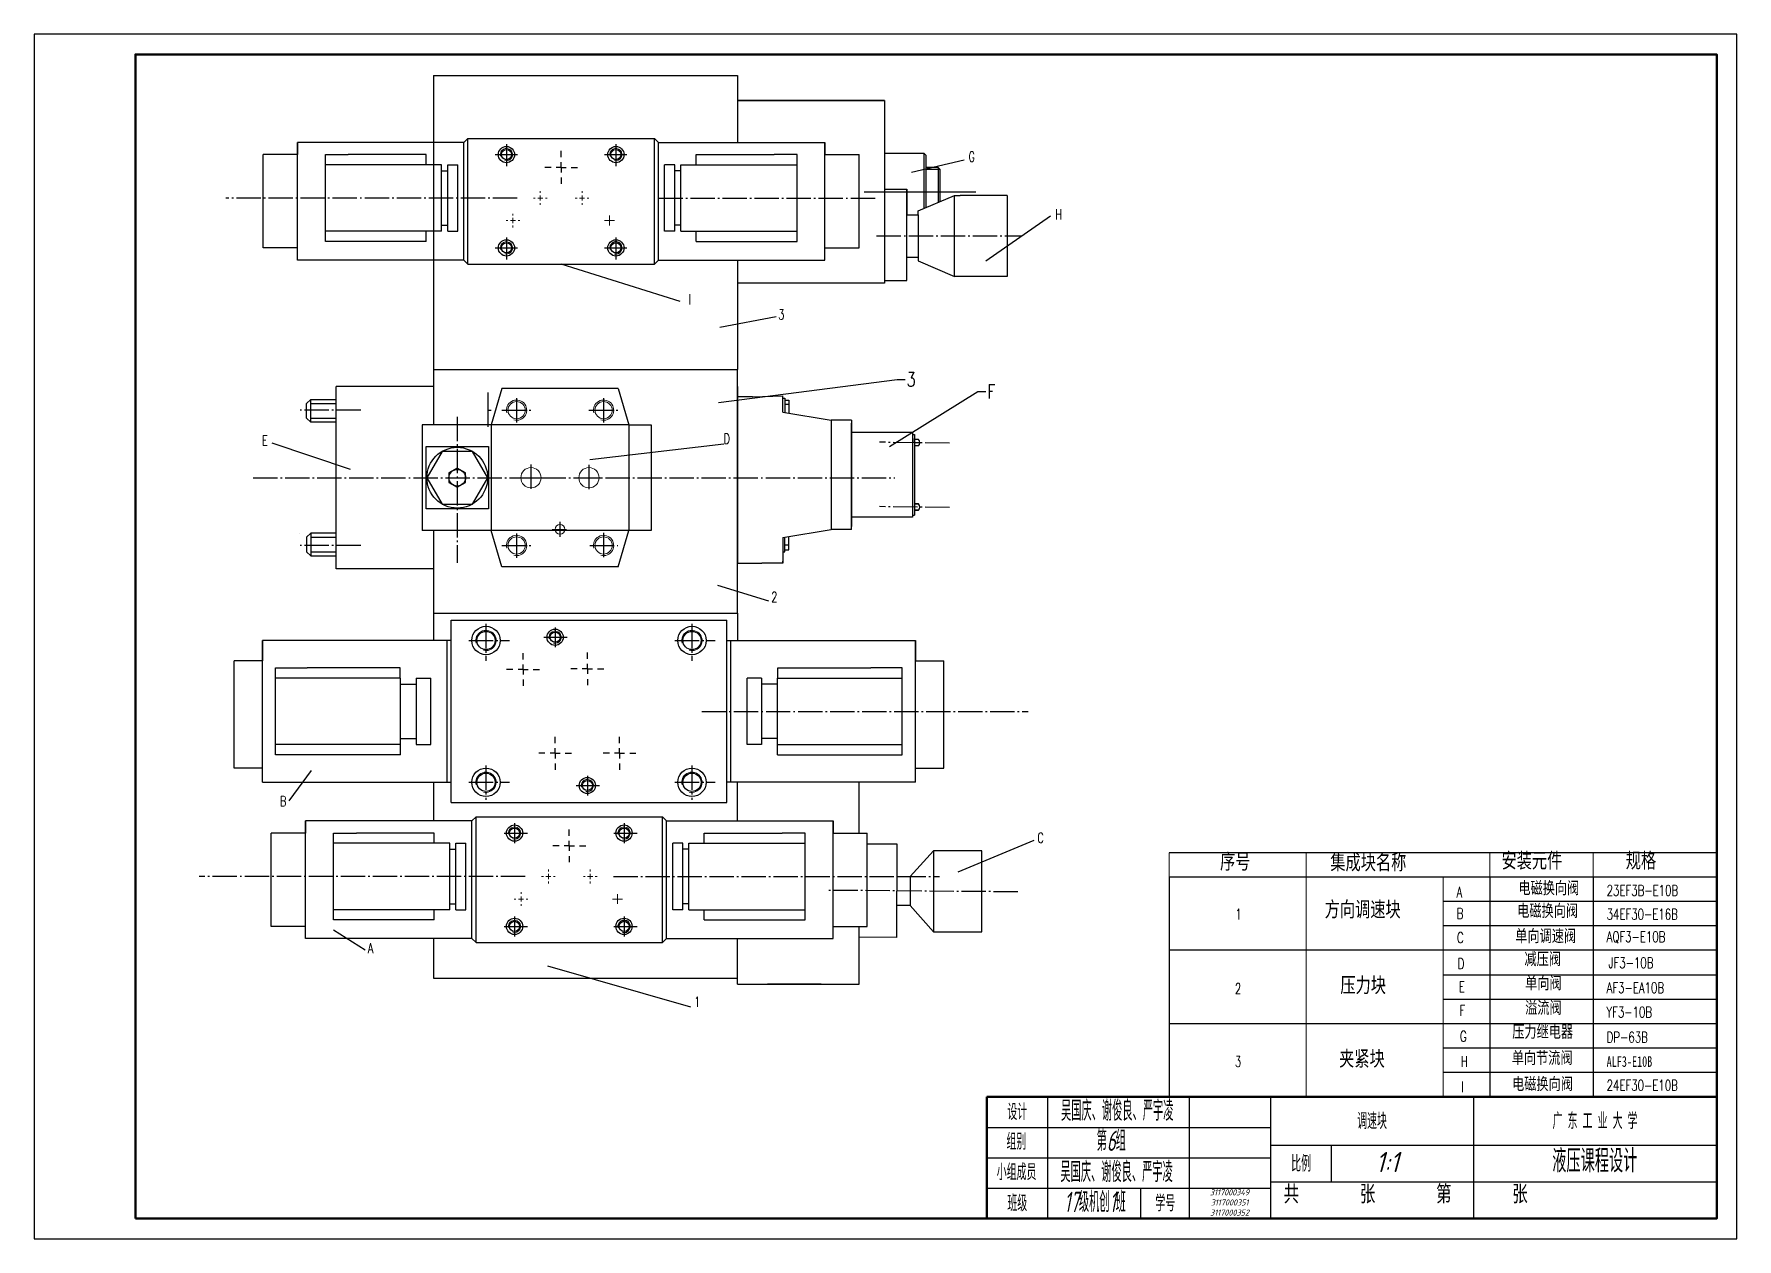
# Model space of a CAD drawing. Header units: millimetres. Extents: x 649 to 1489, y -343 to 251.
import ezdxf
from ezdxf import colors
from ezdxf.entities.mleader import LeaderData, LeaderLine
from ezdxf.math import Vec2, Vec3

# ---------------------------------------------------------------- set-up
doc = ezdxf.new("R2010")
doc.units = ezdxf.units.MM
doc.linetypes.add('CENTER', pattern=[15.8, 12, -1.5, 0.8, -1.5])
doc.layers.get('0').update_dxf_attribs({"color": 1, "lineweight": 15})
for name, color, linetype in [('10', 7, 'Continuous'), ('中心线', 1, 'CENTER'), ('图框', 7, 'Continuous'), ('文字', 3, 'Continuous'), ('标注', 7, 'Continuous'), ('点划线层', 7, 'CENTER')]:
    doc.layers.add(name, color=color, linetype=linetype)
for name, color, linetype, lineweight in [('标注层', 250, 'Continuous', 15), ('粗实线', 7, 'Continuous', 50), ('粗实线层', 7, 'Continuous', 30), ('细实线', 7, 'Continuous', 30), ('细实线层', 250, 'Continuous', 25)]:
    doc.layers.add(name, color=color, linetype=linetype, lineweight=lineweight)
doc.styles.add('GB', font='hyswlongfangsong.ttf', dxfattribs={"height": 5})
doc.styles.add('SLDTEXTSTYLE1', font='TXT', dxfattribs={"width": 0.7, "bigfont": 'bigfont'})
doc.styles.get("Standard").update_dxf_attribs({"font": 'txt.shx', "width": 0.7, "height": 5, "bigfont": 'gbcbig.shx'})
doc.styles.add('字母数字', font='gbeitc.shx', dxfattribs={"height": 5, "bigfont": '@extfont2.shx'})
doc.styles.add('数字小', font='gbeitc.shx', dxfattribs={"height": 3, "bigfont": '@extfont2.shx'})
doc.styles.add('文字', font='hyswlongfangsong.ttf', dxfattribs={"width": 0.7, "height": 5})

# ---------------------------------------------------------------- blocks, each defined once
blk = doc.blocks.new('_None')
blk = doc.blocks.new('SW_CENTERMARKSYMBOL_1')
at = {"layer": '10', "color": 0}
for p, q in [((-5, 0), (-8.1, 0)), ((0, 0), (-2.5, 0)), ((0, 5), (0, 8.1)), ((0, 0), (0, 2.5)), ((0, 0), (0, -2.5)), ((0, 0), (2.5, 0)), ((5, 0), (8.1, 0)), ((0, -5), (0, -8.1))]:
    blk.add_line(p, q, dxfattribs=at)
blk = doc.blocks.new('SW_CENTERMARKSYMBOL_5')
at = {"color": 0, "linetype": 'Continuous', "lineweight": 0}
for p, q in [((-2.5, 0), (-3.375, 0)), ((0, 0), (-1.25, 0)), ((0, 2.5), (0, 3.375)), ((0, 0), (0, 1.25)), ((0, 0), (0, -1.25)), ((0, 0), (1.25, 0)), ((2.5, 0), (3.375, 0)), ((0, -2.5), (0, -3.375))]:
    blk.add_line(p, q, dxfattribs=at)
blk = doc.blocks.new('SW_CENTERMARKSYMBOL_6')
at = {"color": 0, "linetype": 'Continuous', "lineweight": 0}
for p, q in [((-2.5, 0), (-3.375, 0)), ((0, 0), (-1.25, 0)), ((0, 2.5), (0, 3.375)), ((0, 0), (0, 1.25)), ((0, 0), (0, -1.25)), ((0, 0), (1.25, 0)), ((2.5, 0), (3.375, 0)), ((0, -2.5), (0, -3.375))]:
    blk.add_line(p, q, dxfattribs=at)
blk = doc.blocks.new('SW_CENTERMARKSYMBOL_7')
at = {"color": 0, "linetype": 'Continuous', "lineweight": 0}
for p, q in [((-2.5, 0), (-3.375, 0)), ((0, 0), (-1.25, 0)), ((0, 2.5), (0, 3.375)), ((0, 0), (0, 1.25)), ((0, 0), (0, -1.25)), ((0, 0), (1.25, 0)), ((2.5, 0), (3.375, 0)), ((0, -2.5), (0, -3.375))]:
    blk.add_line(p, q, dxfattribs=at)
blk = doc.blocks.new('SW_CENTERMARKSYMBOL_8')
at = {"color": 0, "linetype": 'Continuous', "lineweight": 0}
for p, q in [((-1.25, 0), (-2.45, 0)), ((0, 0), (-1.25, 0)), ((0, 1.25), (0, 2.45)), ((0, 0), (0, 1.25)), ((0, 0), (0, -1.25)), ((0, 0), (1.25, 0)), ((1.25, 0), (2.45, 0)), ((0, -1.25), (0, -2.45))]:
    blk.add_line(p, q, dxfattribs=at)

msp = doc.modelspace()

# ---------------------------------------------------------------- linework, layer by layer
at = {"color": 0}
for p, q in [((1276.85, -153.01), (1276.85, -165.01)), ((1418.44, -153.01), (1418.44, -165.01)), ((1276.85, -165.01), (1276.85, -273.37)), ((1344.35, -165.01), (1344.35, -273.37))]:
    msp.add_line(p, q, dxfattribs=at)
at = {"layer": '中心线'}
for p, q in [((882.37, 196.38), (882.37, 185.45)), ((936.37, 196.38), (936.37, 185.45)), ((876.81, 191.21), (887.79, 191.21)), ((930.81, 191.21), (941.79, 191.21)), ((876.81, 145.21), (887.79, 145.21)), ((882.37, 150.38), (882.37, 139.45)), ((930.81, 145.21), (941.79, 145.21)), ((936.37, 150.38), (936.37, 139.45)), ((1064.98, 151.11), (1136.53, 151.11)), ((887.37, 71.15), (887.37, 58.74)), ((930.27, 71.15), (930.27, 58.7)), ((880.09, 65.21), (894.65, 65.21)), ((922.99, 65.21), (937.55, 65.21)), ((1100.91, 48.95), (1066.34, 49.4)), ((894.47, 38.4), (894.47, 25.63)), ((923.07, 38.26), (923.07, 26.12)), ((888.06, 31.91), (900.84, 31.91)), ((917.05, 31.91), (928.92, 31.91)), ((1100.91, 17.23), (1066.34, 17.67)), ((908.77, 10.08), (908.77, 2.76)), ((887.37, 4.45), (887.37, -8.85)), ((904.99, 6.41), (912.06, 6.41)), ((930.27, 4.81), (930.27, -7.9)), ((880.09, -1.49), (894.65, -1.49)), ((923.51, -1.49), (937.32, -1.49)), ((872.27, -40.13), (872.27, -58.29)), ((906.37, -41.89), (906.37, -51.58)), ((973.87, -40.13), (973.87, -58.29)), ((863.86, -48.34), (883.79, -48.34)), ((900.88, -46.74), (912.3, -46.74)), ((965.46, -48.34), (985.39, -48.34)), ((872.27, -110.03), (872.27, -126.92)), ((922.27, -114.99), (922.27, -124.68)), ((973.87, -110.03), (973.87, -126.89)), ((863.86, -118.24), (883.79, -118.24)), ((916.78, -119.84), (928.2, -119.84)), ((965.46, -118.24), (985.39, -118.24)), ((886.37, -138.39), (886.37, -148.32)), ((940.37, -138.39), (940.37, -148.32)), ((881.26, -143.29), (892.79, -143.29)), ((935.26, -143.29), (946.79, -143.29)), ((1134.68, -172.28), (1040.06, -171.52)), ((886.37, -184.39), (886.37, -194.32)), ((940.37, -184.39), (940.37, -194.32)), ((881.26, -189.29), (892.79, -189.29)), ((935.26, -189.29), (946.79, -189.29))]:
    msp.add_line(p, q, dxfattribs=at)
at = {"layer": '中心线', "lineweight": -3}
for p, q in [((810.51, 65.27), (780.66, 65.27)), ((858.11, 61.89), (858.11, -10)), ((810.51, -1.45), (780.66, -1.45))]:
    msp.add_line(p, q, dxfattribs=at)
at = {"layer": '标注', "color": 0}
for p, q in [((1479.35, -153.01), (1209.35, -153.01)), ((1479.35, -165.01), (1209.35, -165.01)), ((1479.35, -165.01), (1209.35, -165.01)), ((1209.35, -165.01), (1209.35, -273.37)), ((1367.49, -165.01), (1367.49, -273.37)), ((1418.44, -165.01), (1418.44, -273.37)), ((1479.35, -177.01), (1344.35, -177.01)), ((1479.35, -189.01), (1344.35, -189.01)), ((1479.35, -201.01), (1209.35, -201.01)), ((1479.35, -201.01), (1344.35, -201.01)), ((1479.35, -213.37), (1344.35, -213.37)), ((1479.35, -225.37), (1344.35, -225.37)), ((1479.35, -237.37), (1209.35, -237.37)), ((1479.35, -249.37), (1344.35, -249.37)), ((1479.35, -261.37), (1344.35, -261.37))]:
    msp.add_line(p, q, dxfattribs=at)
at = {"layer": '标注层', "color": 0}
for p, q in [((1209.35, -153.01), (1209.35, -165.01)), ((1367.49, -153.01), (1367.49, -165.01))]:
    msp.add_line(p, q, dxfattribs=at)
at = {"layer": '点划线层', "color": 1}
for p, q in [((887.64, 169.81), (743.87, 169.81)), ((957.37, 169.81), (1065.18, 169.81)), ((978.8, -83.29), (1139.7, -83.29)), ((891.64, -164.69), (730.74, -164.69)), ((935.1, -164.69), (1096, -164.69))]:
    msp.add_line(p, q, dxfattribs=at)
at = {"layer": '点划线层', "color": 1, "lineweight": -3}
msp.add_line((757.44, 31.91), (1073.87, 31.91), dxfattribs=at)
at = {"layer": '粗实线'}
for p, q in [((1119.35, -333.37), (1119.35, -273.37)), ((1119.35, -273.37), (1479.35, -273.37))]:
    msp.add_line(p, q, dxfattribs=at)
msp.add_lwpolyline([(699.35, -333.37), (1479.35, -333.37), (1479.35, 240.63), (699.35, 240.63)], close=True, dxfattribs=at)
at = {"layer": '粗实线层', "color": 0, "linetype": 'Continuous', "lineweight": 30}
for p, q in [((846.37, 230.21), (846.37, 85.21)), ((996.37, 230.21), (996.37, 197.21)), ((1129.37, 171.11), (1129.37, 131.11)), ((996.37, 139.21), (996.37, 85.21)), ((846.37, 85.21), (996.37, 85.21)), ((846.37, -214.79), (996.37, -214.79))]:
    msp.add_line(p, q, dxfattribs=at)
at = {"layer": '粗实线层', "color": 0, "linetype": 'Continuous', "lineweight": 15}
for p, q in [((996.37, 230.21), (846.37, 230.21)), ((846.37, 85.21), (996.37, 85.21)), ((996.37, 85.21), (996.37, -34.79)), ((996.37, 85.21), (996.37, -34.79)), ((846.37, -34.79), (996.37, -34.79)), ((996.37, -34.79), (846.37, -34.79))]:
    msp.add_line(p, q, dxfattribs=at)
at = {"layer": '粗实线层', "color": 0}
for p, q in [((846.37, 230.21), (996.37, 230.21)), ((1068.87, 217.81), (996.37, 217.81)), ((996.37, 217.81), (1068.87, 217.81)), ((1068.87, 217.81), (1068.87, 127.81)), ((1068.87, 217.81), (1068.87, 151.11)), ((1068.87, 217.81), (1068.87, 151.11)), ((861.37, 197.21), (779.28, 197.21)), ((779.28, 139.21), (779.28, 197.21)), ((779.28, 197.21), (779.28, 191.21)), ((861.37, 197.21), (779.28, 197.21)), ((863.37, 199.21), (861.37, 197.21)), ((861.37, 139.21), (861.37, 197.21)), ((863.37, 137.21), (863.37, 199.21)), ((863.37, 199.21), (955.37, 199.21)), ((863.37, 199.21), (909.37, 199.18)), ((955.37, 199.21), (955.37, 199.21)), ((955.37, 199.21), (957.37, 197.21)), ((955.37, 137.21), (955.37, 199.21)), ((957.37, 197.21), (1039.46, 197.21)), ((957.37, 139.21), (957.37, 197.21)), ((1039.46, 139.21), (1039.46, 197.21)), ((1039.46, 197.21), (1039.46, 191.21)), ((762.37, 145.21), (762.37, 191.21)), ((779.28, 191.21), (762.37, 191.21)), ((793.04, 148.41), (793.04, 191.21)), ((793.04, 191.21), (804.34, 191.21)), ((850.37, 186.21), (793.04, 186.21)), ((838.8, 191.21), (804.34, 191.21)), ((842.79, 191.21), (838.8, 191.21)), ((842.79, 186.21), (842.79, 191.21)), ((850.37, 153.41), (850.37, 186.21)), ((853.37, 153.41), (853.37, 186.21)), ((853.37, 186.21), (858.37, 186.21)), ((858.37, 153.41), (858.37, 186.21)), ((960.37, 153.41), (960.37, 186.21)), ((965.37, 186.21), (960.37, 186.21)), ((965.37, 153.41), (965.37, 186.21)), ((968.37, 186.21), (1025.7, 186.21)), ((968.37, 153.41), (968.37, 186.21)), ((975.96, 186.21), (975.96, 191.21)), ((975.96, 191.21), (979.94, 191.21)), ((979.94, 191.21), (1014.4, 191.21)), ((1025.7, 191.21), (1014.4, 191.21)), ((1025.7, 148.41), (1025.7, 191.21)), ((1039.46, 191.21), (1056.37, 191.21)), ((1056.37, 145.21), (1056.37, 191.21)), ((1088.37, 191.81), (1068.87, 191.81)), ((1088.37, 164.73), (1088.37, 191.81)), ((1088.37, 191.81), (1089.37, 190.81)), ((1089.37, 165.15), (1089.37, 190.81)), ((1095.37, 184.81), (1089.37, 184.81)), ((1095.37, 184.81), (1096.37, 183.81)), ((1095.37, 184.81), (1095.37, 167.69)), ((1095.37, 184.81), (1095.37, 172.81)), ((850.37, 183.21), (853.37, 183.21)), ((853.37, 169.81), (853.37, 181.81)), ((968.37, 183.21), (965.37, 183.21)), ((965.37, 169.81), (965.37, 181.81)), ((1096.37, 183.81), (1089.37, 183.81)), ((1096.37, 168.11), (1096.37, 183.81)), ((853.37, 169.81), (853.37, 175.81)), ((965.37, 169.81), (965.37, 175.81)), ((1058.76, 172.81), (1113.96, 172.81)), ((1068.87, 174.11), (1079.87, 174.11)), ((1079.87, 129.11), (1079.87, 174.11)), ((1079.87, 174.11), (1079.87, 161.53)), ((1085.39, 163.46), (1103.45, 171.11)), ((1103.45, 131.11), (1103.45, 171.11)), ((1103.45, 171.11), (1106.19, 171.11)), ((1129.37, 171.11), (1106.19, 171.11)), ((1079.87, 161.53), (1085.39, 161.53)), ((1085.39, 161.53), (1085.39, 163.46)), ((1085.39, 161.53), (1085.39, 161.3)), ((1085.39, 161.3), (1085.39, 140.46)), ((850.37, 153.41), (793.04, 153.41)), ((850.37, 156.41), (853.37, 156.41)), ((853.37, 153.41), (858.37, 153.41)), ((965.37, 153.41), (960.37, 153.41)), ((968.37, 156.41), (965.37, 156.41)), ((968.37, 153.41), (1025.7, 153.41)), ((779.28, 145.21), (762.37, 145.21)), ((804.34, 148.41), (793.04, 148.41)), ((842.79, 148.41), (804.34, 148.41)), ((975.96, 148.41), (1014.4, 148.41)), ((1014.4, 148.41), (1025.7, 148.41)), ((1039.46, 145.21), (1056.37, 145.21)), ((861.37, 139.21), (779.28, 139.21)), ((863.37, 137.21), (861.37, 139.21)), ((863.37, 137.21), (955.37, 137.21)), ((955.37, 137.21), (957.37, 139.21)), ((955.37, 137.21), (955.37, 137.21)), ((957.37, 139.21), (1039.46, 139.21)), ((1085.39, 140.46), (1079.87, 140.46)), ((1085.39, 140.69), (1085.39, 138.76)), ((1085.39, 138.76), (1103.45, 131.11)), ((1012.74, 127.81), (996.37, 127.81)), ((996.37, 127.81), (996.37, 118.16)), ((996.37, 127.81), (996.37, 115.5)), ((1068.87, 127.81), (1012.74, 127.81)), ((1068.87, 129.11), (1079.87, 129.11)), ((1068.87, 129.11), (1079.87, 129.11)), ((1129.37, 131.11), (1103.45, 131.11)), ((846.37, 85.21), (846.38, 57.91)), ((996.37, -10.19), (996.37, 85.21)), ((846.38, 76.91), (798.38, 76.91)), ((798.38, -13.09), (798.38, 76.91)), ((846.38, 76.91), (817.71, 76.91)), ((840.78, 76.91), (820.02, 76.91)), ((996.37, 76.81), (996.37, -10.19)), ((873.41, 57.04), (873.41, 73.88)), ((1003.81, 71.81), (996.37, 71.81)), ((1003.81, 71.81), (1018.62, 72.2)), ((873.41, 65.26), (874.87, 65.26)), ((1042.62, 60.2), (1042.62, 6.42)), ((874.87, 57.91), (840.77, 57.91)), ((840.77, 57.91), (840.77, 5.91)), ((942.77, 57.91), (953.77, 57.91)), ((953.77, 57.91), (953.77, 5.91)), ((1082.62, 53.2), (1083.62, 53.2)), ((1083.62, 49.18), (1083.62, 51.18)), ((1085.67, 50.78), (1083.62, 50.78)), ((1086.22, 49.18), (1083.62, 49.18)), ((1086.22, 49.18), (1083.62, 49.18)), ((1085.67, 47.58), (1083.62, 47.58)), ((1083.62, 47.58), (1083.62, 19.05)), ((1085.67, 19.05), (1083.62, 19.05)), ((1083.62, 19.05), (1085.67, 19.05)), ((1085.67, 19.05), (1083.62, 19.05)), ((1083.62, 19.05), (1083.62, 15.85)), ((1082.62, 13.42), (1083.62, 13.42)), ((1085.67, 15.85), (1083.62, 15.85)), ((1083.62, 15.85), (1085.67, 15.85)), ((846.38, 5.91), (846.38, -34.79)), ((953.77, 5.91), (942.77, 5.91)), ((846.38, -13.09), (798.38, -13.09)), ((846.38, -13.09), (817.71, -13.09)), ((846.38, -13.09), (825.62, -13.09)), ((996.37, -34.79), (996.37, -10.19)), ((846.37, -34.79), (846.37, -48.34)), ((846.37, -34.79), (996.37, -34.79)), ((855.07, -128.29), (855.07, -38.29)), ((855.07, -38.29), (991.07, -38.29)), ((991.07, -128.29), (991.07, -38.29)), ((996.37, -34.79), (996.37, -48.34)), ((762.07, -118.24), (762.07, -48.34)), ((855.07, -48.34), (762.07, -48.34)), ((762.07, -48.34), (762.07, -58.34)), ((853.07, -118.24), (853.07, -48.34)), ((991.07, -48.34), (1084.07, -48.34)), ((993.07, -118.24), (993.07, -48.34)), ((1084.07, -118.24), (1084.07, -48.34)), ((1084.07, -48.34), (1084.07, -58.34)), ((748.07, -111.24), (748.07, -58.34)), ((762.07, -58.34), (748.07, -58.34)), ((1084.07, -58.34), (1098.07, -58.34)), ((1098.07, -111.24), (1098.07, -58.34)), ((768.51, -104.69), (768.51, -61.89)), ((768.51, -61.89), (784.04, -61.89)), ((830.07, -66.89), (768.51, -66.89)), ((818.5, -61.89), (784.04, -61.89)), ((829.94, -61.89), (818.5, -61.89)), ((829.94, -66.89), (829.94, -61.89)), ((830.07, -99.69), (830.07, -66.89)), ((837.9, -66.89), (845.05, -66.89)), ((837.9, -66.89), (837.9, -99.69)), ((845.05, -99.69), (845.05, -66.89)), ((1001.1, -99.69), (1001.1, -66.89)), ((1008.24, -66.89), (1001.1, -66.89)), ((1008.24, -66.89), (1008.24, -99.69)), ((1016.07, -99.69), (1016.07, -66.89)), ((1016.07, -66.89), (1077.63, -66.89)), ((1016.2, -66.89), (1016.2, -61.89)), ((1016.2, -61.89), (1027.64, -61.89)), ((1027.64, -61.89), (1062.1, -61.89)), ((1077.63, -61.89), (1062.1, -61.89)), ((1077.63, -104.69), (1077.63, -61.89)), ((830.07, -69.89), (837.9, -69.89)), ((1016.07, -69.89), (1008.24, -69.89)), ((830.07, -99.69), (768.51, -99.69)), ((830.07, -96.69), (837.9, -96.69)), ((837.9, -99.69), (845.05, -99.69)), ((1008.24, -99.69), (1001.1, -99.69)), ((1016.07, -96.69), (1008.24, -96.69)), ((1016.07, -99.69), (1077.63, -99.69)), ((784.04, -104.69), (768.51, -104.69)), ((830.07, -104.69), (784.04, -104.69)), ((1016.07, -104.69), (1062.1, -104.69)), ((1062.1, -104.69), (1077.63, -104.69)), ((762.07, -111.24), (748.07, -111.24)), ((1084.07, -111.24), (1098.07, -111.24)), ((762.07, -118.24), (855.07, -118.24)), ((846.37, -118.24), (846.37, -137.29)), ((1084.07, -118.24), (991.07, -118.24)), ((996.37, -137.29), (996.37, -118.24)), ((1056.37, -143.29), (1056.37, -118.24)), ((855.07, -128.29), (991.07, -128.29)), ((865.37, -137.29), (783.28, -137.29)), ((783.28, -195.29), (783.28, -137.29)), ((783.28, -137.29), (783.28, -143.29)), ((865.37, -137.29), (783.28, -137.29)), ((867.37, -135.29), (865.37, -137.29)), ((865.37, -195.29), (865.37, -137.29)), ((867.37, -197.29), (867.37, -135.29)), ((867.37, -135.29), (959.37, -135.29)), ((867.37, -135.29), (913.37, -135.32)), ((959.37, -135.29), (961.37, -137.29)), ((959.37, -135.29), (959.37, -135.29)), ((959.37, -197.29), (959.37, -135.29)), ((961.37, -195.29), (961.37, -137.29)), ((961.37, -137.29), (1043.46, -137.29)), ((1043.46, -195.29), (1043.46, -137.29)), ((1043.46, -137.29), (1043.46, -143.29)), ((766.37, -189.29), (766.37, -143.29)), ((783.28, -143.29), (766.37, -143.29)), ((797.04, -186.09), (797.04, -143.29)), ((797.04, -143.29), (808.34, -143.29)), ((854.37, -148.29), (797.04, -148.29)), ((842.8, -143.29), (808.34, -143.29)), ((846.79, -143.29), (842.8, -143.29)), ((846.79, -148.29), (846.79, -143.29)), ((854.37, -181.09), (854.37, -148.29)), ((857.37, -181.09), (857.37, -148.29)), ((857.37, -148.29), (862.37, -148.29)), ((862.37, -181.09), (862.37, -148.29)), ((964.37, -181.09), (964.37, -148.29)), ((969.37, -148.29), (964.37, -148.29)), ((969.37, -181.09), (969.37, -148.29)), ((972.37, -181.09), (972.37, -148.29)), ((972.37, -148.29), (1029.7, -148.29)), ((979.96, -148.29), (979.96, -143.29)), ((979.96, -143.29), (983.94, -143.29)), ((983.94, -143.29), (1018.4, -143.29)), ((1029.7, -143.29), (1018.4, -143.29)), ((1029.7, -186.09), (1029.7, -143.29)), ((1043.46, -143.29), (1060.37, -143.29)), ((1060.37, -189.29), (1060.37, -143.29)), ((1075.05, -148.77), (1060.37, -148.77)), ((1074.87, -194.74), (1075.05, -148.77)), ((854.37, -151.29), (857.37, -151.29)), ((857.37, -164.69), (857.37, -152.69)), ((857.37, -164.69), (857.37, -158.69)), ((972.37, -151.29), (969.37, -151.29)), ((969.37, -164.69), (969.37, -152.69)), ((969.37, -164.69), (969.37, -158.69)), ((1081.44, -164.69), (1092.97, -152)), ((1116.85, -152), (1092.97, -152)), ((1092.97, -152), (1092.97, -192)), ((1116.85, -192), (1116.85, -152)), ((1074.99, -164.69), (1081.44, -164.69)), ((1081.44, -164.69), (1081.44, -178.91)), ((854.37, -181.09), (797.04, -181.09)), ((854.37, -178.09), (857.37, -178.09)), ((857.37, -181.09), (862.37, -181.09)), ((969.37, -181.09), (964.37, -181.09)), ((972.37, -178.09), (969.37, -178.09)), ((972.37, -181.09), (1029.7, -181.09)), ((1081.44, -178.91), (1074.93, -178.91)), ((1081.44, -178.91), (1092.97, -192)), ((783.28, -189.29), (766.37, -189.29)), ((808.34, -186.09), (797.04, -186.09)), ((846.79, -186.09), (808.34, -186.09)), ((979.96, -186.09), (1018.4, -186.09)), ((1018.4, -186.09), (1029.7, -186.09)), ((1043.46, -189.29), (1060.37, -189.29)), ((1056.37, -217.79), (1056.37, -189.29)), ((1056.37, -203.54), (1056.37, -189.29)), ((1092.97, -192), (1116.85, -192)), ((865.37, -195.29), (783.28, -195.29)), ((846.37, -195.29), (846.37, -214.79)), ((867.37, -197.29), (865.37, -195.29)), ((867.37, -197.29), (959.37, -197.29)), ((959.37, -197.29), (961.37, -195.29)), ((959.37, -197.29), (959.37, -197.29)), ((961.37, -195.29), (1043.46, -195.29)), ((996.37, -206.95), (996.37, -195.29)), ((1074.87, -194.74), (1056.37, -194.67)), ((996.37, -214.79), (996.37, -206.95)), ((996.37, -217.79), (996.37, -214.79)), ((996.37, -217.79), (996.37, -214.79)), ((996.37, -217.79), (1056.37, -217.79)), ((1037.55, -217.79), (1011.15, -217.79))]:
    msp.add_line(p, q, dxfattribs=at)
at = {"layer": '粗实线层', "color": 0, "lineweight": 30}
for p, q in [((880.13, 75.91), (874.87, 57.91)), ((937.51, 75.91), (880.13, 75.91)), ((937.51, 75.91), (942.77, 57.91)), ((783.79, 68.46), (785.79, 70.46)), ((783.79, 61.28), (783.79, 68.46)), ((785.79, 59.28), (785.79, 70.46)), ((785.79, 70.46), (798.38, 70.46)), ((785.79, 68.46), (798.38, 68.46)), ((1018.62, 64.2), (1018.62, 72.2)), ((1018.62, 71.2), (1019.62, 71.2)), ((1019.62, 71.2), (1019.62, 64.04)), ((1019.62, 71.2), (1019.62, 70.2)), ((1019.62, 70.2), (1021.62, 70.2)), ((1021.62, 67.94), (1019.62, 67.94)), ((1021.62, 70.2), (1021.62, 63.7)), ((783.79, 61.28), (785.79, 59.28)), ((785.79, 61.28), (798.38, 61.28)), ((798.38, 59.28), (785.79, 59.28)), ((1018.62, 64.2), (1042.62, 60.2)), ((1052.62, 60.2), (1042.62, 60.2)), ((1052.62, 60.2), (1052.62, 7.81)), ((1052.62, 58.81), (1052.62, 7.81)), ((1052.62, 6.42), (1052.62, 58.81)), ((942.77, 57.91), (840.77, 57.91)), ((874.87, 57.91), (874.87, 5.91)), ((942.77, 57.91), (942.77, 5.91)), ((1082.62, 54.2), (1052.62, 54.2)), ((1082.62, 54.34), (1082.62, 12.42)), ((1083.62, 53.2), (1083.62, 13.42)), ((842.72, 31.91), (842.72, 47.31)), ((842.72, 47.31), (873.51, 47.31)), ((873.51, 47.31), (873.51, 16.52)), ((842.72, 16.52), (842.72, 31.91)), ((873.51, 16.52), (842.72, 16.52)), ((1082.62, 12.42), (1052.62, 12.42)), ((780.19, 4.55), (780.19, 4.55)), ((783.79, 2.55), (785.79, 4.55)), ((783.79, 2.55), (783.79, -4.63)), ((798.38, 4.55), (785.79, 4.55)), ((785.79, 4.55), (785.79, -6.64)), ((785.79, 2.55), (798.38, 2.55)), ((942.77, 5.91), (840.77, 5.91)), ((880.13, -12.09), (874.87, 5.91)), ((937.51, -12.09), (942.77, 5.91)), ((1018.62, 2.42), (1042.62, 6.42)), ((1018.62, 2.42), (1018.62, -5.58)), ((1019.62, -4.58), (1019.62, 2.59)), ((1021.62, -3.58), (1021.62, 2.92)), ((1052.62, 6.42), (1042.62, 6.42)), ((783.79, -4.63), (785.79, -6.64)), ((785.79, -4.63), (798.38, -4.63)), ((785.79, -6.64), (798.38, -6.64)), ((1018.62, -2.19), (1018.62, -10.19)), ((1018.62, -2.19), (1018.62, -10.19)), ((1018.62, -4.58), (1019.62, -4.58)), ((1021.62, -1.32), (1019.62, -1.32)), ((1019.62, -4.58), (1019.62, -3.58)), ((1019.62, -3.58), (1021.62, -3.58)), ((937.51, -12.09), (880.13, -12.09)), ((996.37, -10.19), (1008.37, -10.19)), ((1018.62, -10.19), (1008.37, -10.19)), ((1018.62, -10.19), (1008.37, -10.19)), ((1018.62, -10.19), (1018.62, -9.19)), ((1018.62, -10.19), (1018.62, -9.19)), ((1018.62, -10.19), (1018.62, -9.79)), ((1018.62, -10.19), (1018.62, -9.79))]:
    msp.add_line(p, q, dxfattribs=at)
at = {"layer": '粗实线层', "color": 0}
for points in [[(842.79, 148.41), (842.79, 153.41)], [(975.96, 148.41), (975.96, 153.41)], [(830.07, -104.69), (830.07, -97.19)], [(1016.07, -104.69), (1016.07, -97.19)], [(846.79, -186.09), (846.79, -181.09)], [(979.96, -186.09), (979.96, -181.09)]]:
    msp.add_lwpolyline(points, dxfattribs=at)
at = {"layer": '粗实线层', "color": 0, "lineweight": 30}
for points in [[(873.11, 31.91), (865.61, 44.9), (850.62, 44.9), (843.12, 31.91), (850.62, 18.93), (865.61, 18.93)], [(862.22, 34.28), (858.11, 36.65), (854.01, 34.28), (854.01, 29.54), (858.11, 27.18), (862.22, 29.54)]]:
    msp.add_lwpolyline(points, close=True, dxfattribs=at)
at = {"layer": '粗实线层', "color": 0}
for centre, radius in [((882.37, 191.21), 4), ((936.37, 191.21), 4), ((882.37, 145.21), 4), ((936.37, 145.21), 4), ((872.27, -48.34), 7), ((973.87, -48.34), 7), ((906.37, -46.74), 4), ((872.27, -118.24), 7), ((922.27, -119.84), 4), ((973.87, -118.24), 7), ((886.37, -143.29), 4), ((940.37, -143.29), 4), ((886.37, -189.29), 4), ((940.37, -189.29), 4)]:
    msp.add_circle(centre, radius, dxfattribs=at)
at = {"layer": '粗实线层', "color": 0, "linetype": 'Continuous', "lineweight": 30}
for centre, radius in [((882.37, 191.21), 2.5), ((936.37, 191.21), 2.5), ((882.37, 145.21), 2.5), ((936.37, 145.21), 2.5), ((872.27, -48.34), 4.5), ((906.37, -46.74), 2.5), ((973.87, -48.34), 4.5), ((872.27, -118.24), 4.5), ((922.27, -119.84), 2.5), ((973.87, -118.24), 4.5), ((886.37, -143.29), 2.5), ((940.37, -143.29), 2.5), ((886.37, -189.29), 2.5), ((940.37, -189.29), 2.5)]:
    msp.add_circle(centre, radius, dxfattribs=at)
at = {"layer": '粗实线层', "color": 0, "linetype": 'Continuous', "lineweight": 15}
for centre, radius in [((887.37, 65.21), 4.25), ((930.27, 65.21), 4.25), ((894.47, 31.91), 5), ((923.07, 31.91), 5), ((908.77, 6.41), 2.4), ((887.37, -1.49), 4.25), ((930.27, -1.49), 4.25), ((886.37, -143.29), 2.5), ((940.37, -143.29), 2.5), ((940.37, -189.29), 2.5)]:
    msp.add_circle(centre, radius, dxfattribs=at)
at = {"layer": '粗实线层', "color": 0, "lineweight": 30}
for radius in [14.99, 4.1]:
    msp.add_circle((858.11, 31.91), radius, dxfattribs=at)
at = {"layer": '粗实线层', "color": 0, "linetype": 'Continuous', "lineweight": 15}
for centre in [(882.37, 191.21), (936.37, 191.21), (882.37, 145.21), (886.37, -143.29), (940.37, -143.29), (886.37, -189.29)]:
    msp.add_arc(centre, 3, 255, 195, dxfattribs=at)
at = {"layer": '粗实线层', "color": 0, "linetype": 'Continuous', "lineweight": -3}
for centre in [(936.37, 145.21), (940.37, -189.29)]:
    msp.add_arc(centre, 3, 255, 195, dxfattribs=at).dxf.unprotected_set("ltscale", 0)
at = {"layer": '粗实线层', "color": 0, "linetype": 'Continuous', "lineweight": 0}
for centre, radius in [((887.37, 65.21), 5), ((930.27, 65.21), 5), ((887.37, -1.49), 5), ((930.27, -1.49), 5), ((872.27, -48.34), 5), ((906.37, -46.74), 3), ((973.87, -48.34), 5), ((872.27, -118.24), 5), ((922.27, -119.84), 3), ((973.87, -118.24), 5), ((886.37, -143.29), 3), ((940.37, -143.29), 3), ((886.37, -189.29), 3), ((940.37, -189.29), 3)]:
    msp.add_arc(centre, radius, 255, 195, dxfattribs=at)
at = {"layer": '粗实线层', "color": 0}
for centre in [(1083.62, 49.18), (1083.62, 17.45)]:
    msp.add_arc(centre, 2.6, 322.02013, 37.97987, dxfattribs=at)
at = {"layer": '细实线'}
for p, q in [((1149.35, -333.37), (1149.35, -273.37)), ((1219.35, -333.37), (1219.35, -273.37)), ((1259.35, -333.37), (1259.35, -273.37)), ((1359.35, -273.37), (1359.35, -333.37)), ((1119.35, -288.37), (1259.35, -288.37)), ((1479.35, -297.37), (1259.35, -297.37)), ((1289.35, -315.37), (1289.35, -297.37)), ((1119.35, -318.37), (1259.35, -318.37)), ((1195.35, -333.37), (1195.35, -318.37)), ((1479.35, -315.37), (1259.35, -315.37))]:
    msp.add_line(p, q, dxfattribs=at)
at = {"layer": '细实线', "color": 0}
msp.add_line((1119.35, -303.37), (1259.35, -303.37), dxfattribs=at)
at = {"layer": '细实线'}
msp.add_lwpolyline([(649.34, -343.37), (1489.34, -343.37), (1489.34, 250.63), (649.34, 250.63)], close=True, dxfattribs=at)
at = {"layer": '细实线层', "color": 0}
for p, q in [((1082.19, 182.47), (1108.23, 188.67)), ((1118.83, 138.84), (1150.71, 160.95)), ((968.04, 118.85), (909.37, 137.21)), ((987.66, 106.13), (1015.4, 111.45)), ((805.37, 35.95), (766.72, 48.99)), ((923.43, 40.82), (989.55, 48.66)), ((986.47, -21.05), (1011.6, -28.72)), ((786.02, -112.5), (774.99, -127.36)), ((1105.19, -162.45), (1142.62, -146.82)), ((797.04, -190.96), (812.68, -200.86)), ((902.62, -208.71), (973.23, -228.96))]:
    msp.add_line(p, q, dxfattribs=at)

# ---------------------------------------------------------------- block references
at = {"layer": '粗实线层', "color": 0, "lineweight": 30}
for name, p in [('SW_CENTERMARKSYMBOL_1', (909.37, 184.91)), ('SW_CENTERMARKSYMBOL_5', (899.07, 169.81)), ('SW_CENTERMARKSYMBOL_7', (919.67, 169.81)), ('SW_CENTERMARKSYMBOL_6', (885.57, 158.71)), ('SW_CENTERMARKSYMBOL_8', (933.17, 158.71)), ('SW_CENTERMARKSYMBOL_1', (890.57, -62.64)), ('SW_CENTERMARKSYMBOL_1', (922.27, -62.34)), ('SW_CENTERMARKSYMBOL_1', (906.37, -103.94)), ('SW_CENTERMARKSYMBOL_1', (938.17, -103.94)), ('SW_CENTERMARKSYMBOL_1', (913.37, -149.59)), ('SW_CENTERMARKSYMBOL_5', (903.07, -164.69)), ('SW_CENTERMARKSYMBOL_7', (923.67, -164.69)), ('SW_CENTERMARKSYMBOL_6', (889.57, -175.79)), ('SW_CENTERMARKSYMBOL_8', (937.17, -175.79))]:
    msp.add_blockref(name, p, dxfattribs=at)

# ---------------------------------------------------------------- texts
at = {"color": 0, "attachment_point": 1, "style": 'GB'}
for s, insert, char_height in [('序号', (1234.37, -153.49), 7.5), ('集成块名称', (1288.77, -153.87), 7.5), ('安装元件', (1373.21, -153.01), 7.5), ('规格', (1434.52, -153.01), 7.5), ('方向调速块', (1285.97, -177.06), 7.5), ('单向调速阀', (1379.99, -190.92), 6), ('减压阀', (1384.54, -202.27), 6), ('压力块', (1293.73, -214.42), 7.5), ('单向阀', (1384.88, -214.18), 6), ('溢流阀', (1384.88, -226.31), 6), ('压力继电器', (1378.51, -238.12), 6), ('夹紧块', (1293.12, -250.66), 7.5), ('电磁换向阀', (1378.44, -263.87), 6)]:
    msp.add_mtext(s, dxfattribs=dict(at, insert=insert, char_height=char_height))
at = {"color": 0, "char_height": 6, "attachment_point": 1, "style": 'GB'}
for insert, width in [((1381.55, -167.3), 37.6379), ((1380.97, -178.51), 38.7364)]:
    msp.add_mtext('电磁换向阀', dxfattribs=dict(at, insert=insert, width=width))
at = {"color": 0, "char_height": 5.25, "attachment_point": 1}
for s, insert in [('23EF3B-E10B', (1425.07, -168.93)), ('1', (1241.85, -180.66)), ('34EF30-E16B', (1425.07, -180.67)), ('AQF3-E10B', (1425.08, -191.78)), ('JF3-10B', (1425.95, -204.6)), ('AF3-EA10B', (1425.07, -216.93)), ('YF3-10B', (1424.96, -228.92)), ('DP-63B', (1425.07, -241.29)), ('3', (1241.68, -253.29)), ('{\\Ftxt|c134;ALF3-E10B}', (1425.07, -253.29)), ('24EF30-E10B', (1425.07, -265.02))]:
    msp.add_mtext(s, dxfattribs=dict(at, insert=insert))
at = {"color": 0, "insert": (1241.68, -217.29), "char_height": 5.25, "width": 2.2163, "attachment_point": 1}
msp.add_mtext('2', dxfattribs=at)
at = {"layer": 'Defpoints', "color": 0, "insert": (1378.28, -251.03), "char_height": 6, "attachment_point": 1, "style": 'GB'}
msp.add_mtext('单向节流阀', dxfattribs=at)
at = {"layer": '图框', "insert": (1265.75, -317), "char_height": 10.5, "attachment_point": 1, "style": 'SLDTEXTSTYLE1'}
msp.add_mtext('{\\fSimSun|b0|i0|c134|p2;\\H0.7619x;共\\Ftxt,bigfont|c134;      \\fSimSun|b0|i0|c134|p2;张\\Ftxt,bigfont|c134;      \\fSimSun|b0|i0|c134|p2;第\\Ftxt,bigfont|c134;      \\fSimSun|b0|i0|c134|p2;张\\Ftxt,bigfont|c134;\\H1.3125x; }', dxfattribs=at)
at = {"layer": '文字', "color": 0, "attachment_point": 5}
for s, insert, char_height, width, style in [('设计', (1134.35, -280.87), 7, 30, '文字'), ('调速块', (1309.35, -285.37), 7, 100, '文字'), ('广 东 工 业 大 学', (1419.35, -285.37), 7, 120, '文字'), ('组别', (1133.92, -295.51), 7, 30, '文字'), ('比例', (1274.35, -306.37), 7, 30, '文字'), ('{\\Fgbeitc,@extfont2|c134;1:1}', (1316.83, -305.44), 10, 30, '字母数字'), ('小组成员', (1134.02, -310.53), 7, 30, '文字'), ('{\\Fgbeitc,@extfont2|c134;3117000349\\P}311{\\Fgbeitc,@extfont2|c134;7}000{\\Fgbeitc,@extfont2|c134;351\\P3117000352}', (1239.07, -325.4), 3, 9.4411, '数字小'), ('班级', (1134.35, -325.87), 7, 30, '文字'), ('学号', (1207.35, -325.87), 7, 24, '文字')]:
    msp.add_mtext(s, dxfattribs=dict(at, insert=insert, char_height=char_height, width=width, style=style))
at = {"layer": '文字', "color": 0, "insert": (1358.74, -299.5), "char_height": 10, "attachment_point": 1}
msp.add_mtext_dynamic_manual_height_columns('\\pi39.499;{\\fHYSWLongFangSong|b0|i0|c134|p2;液压课程设计}', width=120, gutter_width=25, heights=[0], dxfattribs=at)
at = {"layer": '标注', "char_height": 10, "attachment_point": 1, "style": '文字'}
for s, insert, width in [('{\\Ftxt,gbcbig|c134;吴国庆、谢俊良、严宇凌}', (1155.94, -275.15), 69.6758), ('{\\Ftxt,gbcbig|c134;第\\Fgbeitc,@extfont2|c134;6\\Ftxt,gbcbig|c134;组}', (1173.51, -289.98), 41.6782), ('{\\Ftxt,gbcbig|c134;吴国庆、谢俊良、严宇凌}', (1155.61, -305.38), 69.6758), ('{\\Fgbeitc,@extfont2|c134;17\\Ftxt,gbcbig|c134;级机创\\Fgbeitc,@extfont2|c134;1\\Ftxt,gbcbig|c134;班}', (1157.58, -320.15), 47.6199)]:
    msp.add_mtext(s, dxfattribs=dict(at, insert=insert, width=width))
at = {"layer": '标注层', "color": 0, "char_height": 5.25, "attachment_point": 1}
for s, insert in [('A', (1351.03, -169.77)), ('B', (1351.1, -180.3)), ('C', (1351.22, -192.22)), ('D', (1351.57, -205)), ('E', (1352.14, -216.43)), ('F', (1352.47, -228.17)), ('G', (1352.71, -240.86)), ('H', (1353.1, -253.2)), ('I', (1353.29, -265.78))]:
    msp.add_mtext_dynamic_manual_height_columns(s, width=9.3114, gutter_width=25, heights=[0], dxfattribs=dict(at, insert=insert))
at = {"layer": '细实线层', "color": 0, "width": 0.7}
for s, p in [('G', (1110.28, 187.67)), ('H', (1153.07, 159.29)), ('I', (972.24, 117.33)), ('3', (1016.48, 109.89)), ('E', (761.82, 47.79)), ('D', (989.55, 48.66)), ('2', (1012.98, -29.38)), ('B', (770.68, -130.03)), ('C', (1144.29, -148.09)), ('A', (814, -202.55)), ('1', (974.98, -228.96))]:
    msp.add_text(s, height=5, dxfattribs=at).set_placement(p)

# ---------------------------------------------------------------- leaders
at = {"layer": '细实线层', "color": 0}
ml = msp.add_multileader_mtext('Standard', dxfattribs=at)
ml.set_content('3')
ml.set_leader_properties()
ml.set_arrow_properties(name='NONE')
ml.build(insert=Vec2(0, 0))
ml.multileader.update_dxf_attribs({"dogleg_length": 2, "arrow_head_size": 0.36})
ctx = ml.context
ctx.base_point, ctx.char_height, ctx.arrow_head_size, ctx.landing_gap_size, ctx.plane_origin = Vec3(1079.08, 80.4), 7, 0.36, 0.8, Vec3(987.02, 69.07)
notes = []
notes.append((ctx, [(0, (1, 1, 0), (1075.08, 80.4), (1, 0), 4, [(0, [(987.02, 69.07)], 0, [])])]))
ctx.mtext.insert, ctx.mtext.flow_direction = Vec3(1079.88, 83.9), 5
at = {"layer": '细实线层', "color": 0, "lineweight": 0}
ml = msp.add_multileader_mtext('Standard', dxfattribs=at)
ml.set_content('F')
ml.set_leader_properties()
ml.set_arrow_properties(name='NONE')
ml.build(insert=Vec2(0, 0))
ml.multileader.update_dxf_attribs({"dogleg_length": 2, "arrow_head_size": 0.36})
ctx = ml.context
ctx.base_point, ctx.char_height, ctx.arrow_head_size, ctx.landing_gap_size, ctx.plane_origin = Vec3(1118.84, 74.41), 7, 0.36, 0.8, Vec3(1071.3, 47.29)
notes.append((ctx, [(0, (1, 1, 0), (1114.84, 74.41), (1, 0), 4, [(0, [(1071.3, 47.29)], 0, [])])]))
ctx.mtext.insert, ctx.mtext.flow_direction = Vec3(1119.64, 77.91), 5
for ctx, leaders in notes:
    for number, flags, end, landing, length, lines in leaders:
        leader = LeaderData()
        leader.index, (leader.has_last_leader_line, leader.has_dogleg_vector, leader.attachment_direction) = number, flags
        leader.last_leader_point, leader.dogleg_vector, leader.dogleg_length = Vec3(end), Vec3(landing), length
        for number, points, colour, breaks in lines:
            line = LeaderLine()
            line.index, line.vertices, line.color, line.breaks = number, Vec3.list(points), colors.encode_raw_color(colour), breaks
            leader.lines.append(line)
        ctx.leaders.append(leader)

doc.saveas('drawing.dxf')
